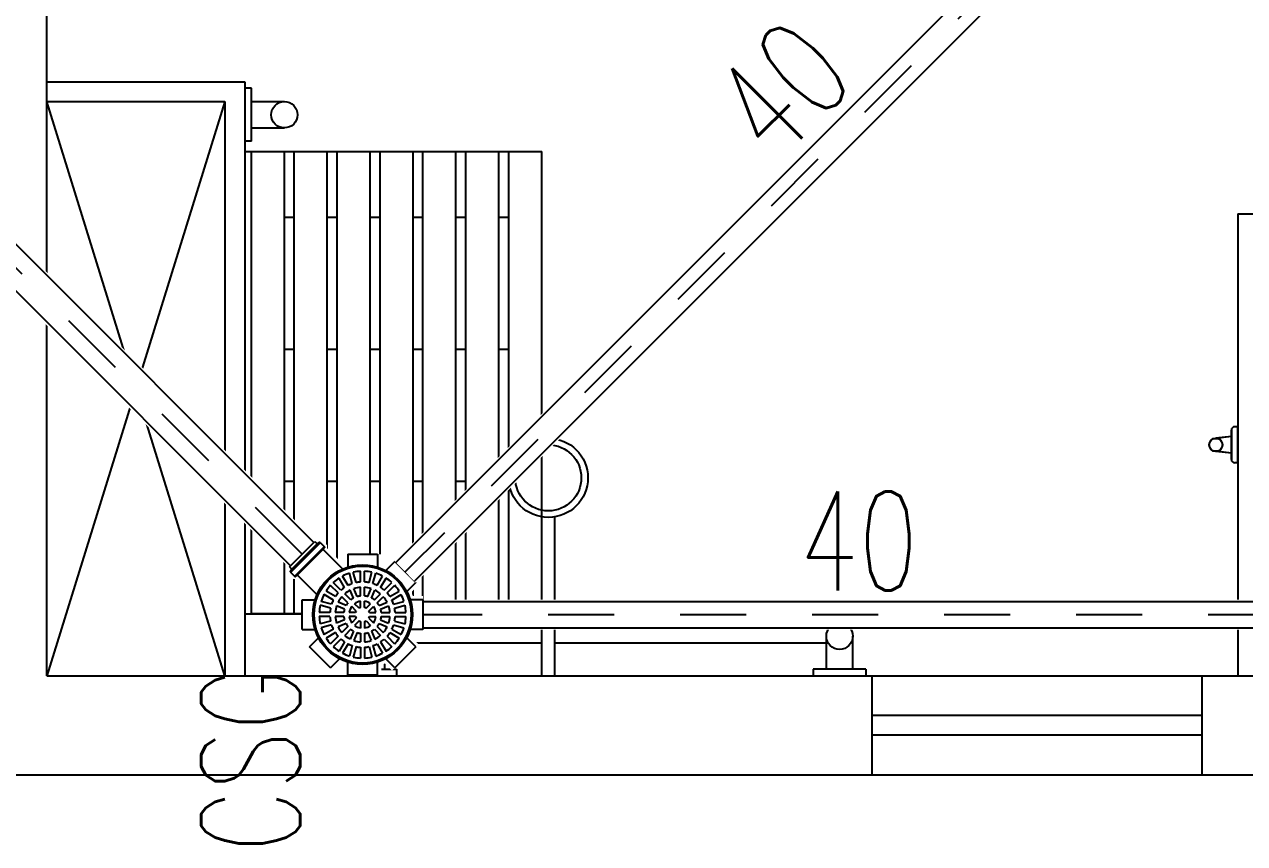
# Model space of a CAD drawing. Header units: inches. Extents: x 542787 to 543192, y 9574025 to 9574373.
# Drawn here: x 543041.507 to 543043.356, y 9574118.905 to 9574120.146 of the extents above; entities that cross this region are included whole.
import ezdxf
from ezdxf.enums import TextEntityAlignment as Align

# ---------------------------------------------------------------- set-up
doc = ezdxf.new("R2010")
doc.units = ezdxf.units.IN
doc.header["$MEASUREMENT"] = 0
doc.linetypes.add('DASHDOT', pattern=[1, 0.5, -0.25, 0, -0.25])
doc.linetypes.add('HIDDEN2', pattern=[4.7625, 3.175, -1.5875])
for name, color, linetype in [('EIXO', 8, 'Continuous'), ('I-ARQ', 8, 'Continuous'), ('I-ESGOTO', 6, 'Continuous'), ('I-NORMO_INST', 4, 'Continuous')]:
    doc.layers.add(name, color=color, linetype=linetype)
doc.styles.add('125', font='ROMANS.SHX', dxfattribs={"width": 0.7, "height": 0.25})
doc.styles.add('25', font='ROMANS.SHX', dxfattribs={"width": 0.7, "height": 0.05})

# ---------------------------------------------------------------- blocks, each defined once
blk = doc.blocks.new('*U158')
at = {"color": 2}
blk.add_wipeout([(0.0201, 0.0201), (1.4558, -1.4155), (1.4155, -1.4558), (-0.0201, -0.0201)], dxfattribs=at)
for p, q in [((0.0177, 0.0177), (1.4533, -1.418)), ((-0.0177, -0.0177), (1.418, -1.4533))]:
    blk.add_line(p, q)
at = {"layer": 'EIXO', "linetype": 'DASHDOT', "ltscale": 0.01}
blk.add_line((0, 0), (1.4356, -1.4356), dxfattribs=at)
blk = doc.blocks.new('*U154')
at = {"color": 2}
blk.add_wipeout([(0.0403, 0.0403), (1.3982, -1.3177), (1.3177, -1.3982), (-0.0403, -0.0403)], dxfattribs=at)
for p, q in [((0.0354, 0.0354), (1.3933, -1.3226)), ((-0.0354, -0.0354), (1.3226, -1.3933))]:
    blk.add_line(p, q)
at = {"layer": 'EIXO', "linetype": 'DASHDOT', "ltscale": 0.01}
blk.add_line((0, 0), (1.358, -1.358), dxfattribs=at)
blk = doc.blocks.new('*U156')
at = {"color": 2}
blk.add_wipeout([(0, 0.0228), (1.326, 0.0228), (1.326, -0.0228), (0, -0.0228)], dxfattribs=at)
for p, q in [((0, 0.02), (1.326, 0.02)), ((0, -0.02), (1.326, -0.02))]:
    blk.add_line(p, q)
at = {"layer": 'EIXO', "linetype": 'DASHDOT', "ltscale": 0.01}
blk.add_line((0, 0), (1.326, 0), dxfattribs=at)
blk = doc.blocks.new('A$C57B471C8')
for p, q in [((-0.2101, 0.0488), (-0.1783, 0.0806)), ((-0.1783, 0.0806), (-0.1646, 0.0669)), ((-0.152, 0.0915), (-0.152, 0.0721)), ((-0.152, 0.0915), (-0.107, 0.0915)), ((-0.107, 0.0915), (-0.107, 0.0721)), ((-0.0807, 0.0806), (-0.0944, 0.0669)), ((-0.0807, 0.0806), (-0.0489, 0.0488)), ((-0.2101, 0.0488), (-0.1964, 0.0351)), ((-0.0489, 0.0488), (-0.0626, 0.0351)), ((-0.221, -0.0225), (-0.221, 0.0225)), ((-0.221, 0.0225), (-0.2016, 0.0225)), ((-0.0181, 0.0273), (-0.0591, 0.0273)), ((-0.0168, 0.0309), (-0.0171, 0.0283)), ((-0.0071, 0.0318), (-0.0158, 0.0318)), ((-0.0158, 0.0308), (-0.0158, -0.0308)), ((-0.0071, 0.0308), (-0.0071, -0.0308)), ((-0.0061, 0.0311), (-0.0053, 0.0281)), ((0, 0.0273), (-0.0044, 0.0273)), ((0, 0.0273), (0, -0.0273)), ((-0.221, -0.0225), (-0.2016, -0.0225)), ((-0.2101, -0.0488), (-0.1964, -0.0351)), ((-0.0489, -0.0488), (-0.0626, -0.0351)), ((-0.0181, -0.0273), (-0.0591, -0.0273)), ((-0.0168, -0.0309), (-0.0171, -0.0283)), ((-0.0071, -0.0318), (-0.0158, -0.0318)), ((-0.0061, -0.0311), (-0.0053, -0.0281)), ((0, -0.0273), (-0.0044, -0.0273)), ((-0.1783, -0.0806), (-0.2101, -0.0488)), ((-0.0489, -0.0488), (-0.0807, -0.0806)), ((-0.1783, -0.0806), (-0.1646, -0.0669)), ((-0.152, -0.0915), (-0.152, -0.0721)), ((-0.107, -0.0915), (-0.107, -0.0721)), ((-0.0807, -0.0806), (-0.0944, -0.0669)), ((-0.107, -0.0915), (-0.152, -0.0915))]:
    blk.add_line(p, q)
at = {"color": 8}
for p, q in [((-0.1516, 0.0443), (-0.1598, 0.0584)), ((-0.1452, 0.0469), (-0.1494, 0.0627)), ((-0.1394, 0.0485), (-0.1436, 0.0643)), ((-0.1325, 0.0494), (-0.1325, 0.0657)), ((-0.1265, 0.0494), (-0.1265, 0.0657)), ((-0.1196, 0.0485), (-0.1154, 0.0643)), ((-0.1138, 0.0469), (-0.1096, 0.0627)), ((-0.1074, 0.0443), (-0.0992, 0.0584)), ((-0.1666, 0.0328), (-0.1781, 0.0444)), ((-0.1623, 0.0371), (-0.1739, 0.0486)), ((-0.1568, 0.0413), (-0.165, 0.0554)), ((-0.1431, 0.025), (-0.1481, 0.0371)), ((-0.1376, 0.0273), (-0.1426, 0.0394)), ((-0.1325, 0.0283), (-0.1325, 0.0414)), ((-0.1265, 0.0283), (-0.1265, 0.0414)), ((-0.1214, 0.0273), (-0.1164, 0.0394)), ((-0.1159, 0.025), (-0.1109, 0.0371)), ((-0.1022, 0.0413), (-0.094, 0.0554)), ((-0.0967, 0.0371), (-0.0851, 0.0486)), ((-0.0924, 0.0328), (-0.0809, 0.0444)), ((-0.1764, 0.0157), (-0.1922, 0.0199)), ((-0.1738, 0.0221), (-0.1879, 0.0303)), ((-0.1708, 0.0273), (-0.1849, 0.0355)), ((-0.1545, 0.0136), (-0.1666, 0.0186)), ((-0.1517, 0.0179), (-0.1609, 0.0271)), ((-0.1474, 0.0222), (-0.1566, 0.0314)), ((-0.1325, 0.0106), (-0.1325, 0.0203)), ((-0.1265, 0.0106), (-0.1265, 0.0203)), ((-0.1116, 0.0222), (-0.1024, 0.0314)), ((-0.1073, 0.0179), (-0.0981, 0.0271)), ((-0.1045, 0.0136), (-0.0924, 0.0186)), ((-0.0882, 0.0273), (-0.0741, 0.0355)), ((-0.0852, 0.0221), (-0.0711, 0.0303)), ((-0.0826, 0.0157), (-0.0668, 0.0199)), ((-0.0171, 0.0273), (-0.0171, -0.0273)), ((-0.0051, 0.0273), (-0.0051, -0.0273)), ((-0.1789, 0.003), (-0.1952, 0.003)), ((-0.178, 0.0099), (-0.1938, 0.0141)), ((-0.1578, 0.003), (-0.1709, 0.003)), ((-0.1568, 0.0081), (-0.1689, 0.0131)), ((-0.1401, 0.003), (-0.1498, 0.003)), ((-0.1391, 0.0054), (-0.146, 0.0122)), ((-0.1349, 0.0096), (-0.1417, 0.0165)), ((-0.1241, 0.0096), (-0.1173, 0.0165)), ((-0.1199, 0.0054), (-0.113, 0.0122)), ((-0.1189, 0.003), (-0.1092, 0.003)), ((-0.1022, 0.0081), (-0.0901, 0.0131)), ((-0.1012, 0.003), (-0.0881, 0.003)), ((-0.081, 0.0099), (-0.0652, 0.0141)), ((-0.0801, 0.003), (-0.0638, 0.003)), ((-0.1789, -0.003), (-0.1952, -0.003)), ((-0.178, -0.0099), (-0.1938, -0.0141)), ((-0.1764, -0.0157), (-0.1922, -0.0199)), ((-0.1578, -0.003), (-0.1709, -0.003)), ((-0.1568, -0.0081), (-0.1689, -0.0131)), ((-0.1545, -0.0136), (-0.1666, -0.0186)), ((-0.1517, -0.0179), (-0.1609, -0.0271)), ((-0.1401, -0.003), (-0.1498, -0.003)), ((-0.1391, -0.0054), (-0.146, -0.0122)), ((-0.1349, -0.0096), (-0.1417, -0.0165)), ((-0.1325, -0.0106), (-0.1325, -0.0203)), ((-0.1265, -0.0106), (-0.1265, -0.0203)), ((-0.1241, -0.0096), (-0.1173, -0.0165)), ((-0.1199, -0.0054), (-0.113, -0.0122)), ((-0.1189, -0.003), (-0.1092, -0.003)), ((-0.1073, -0.0179), (-0.0981, -0.0271)), ((-0.1045, -0.0136), (-0.0924, -0.0186)), ((-0.1022, -0.0081), (-0.0901, -0.0131)), ((-0.1012, -0.003), (-0.0881, -0.003)), ((-0.0826, -0.0157), (-0.0668, -0.0199)), ((-0.081, -0.0099), (-0.0652, -0.0141)), ((-0.0801, -0.003), (-0.0638, -0.003)), ((-0.1738, -0.0221), (-0.1879, -0.0303)), ((-0.1708, -0.0273), (-0.1849, -0.0355)), ((-0.1666, -0.0328), (-0.1781, -0.0444)), ((-0.1474, -0.0222), (-0.1566, -0.0314)), ((-0.1431, -0.025), (-0.1481, -0.0371)), ((-0.1376, -0.0273), (-0.1426, -0.0394)), ((-0.1325, -0.0283), (-0.1325, -0.0414)), ((-0.1265, -0.0283), (-0.1265, -0.0414)), ((-0.1214, -0.0273), (-0.1164, -0.0394)), ((-0.1159, -0.025), (-0.1109, -0.0371)), ((-0.1116, -0.0222), (-0.1024, -0.0314)), ((-0.0924, -0.0328), (-0.0809, -0.0444)), ((-0.0882, -0.0273), (-0.0741, -0.0355)), ((-0.0852, -0.0221), (-0.0711, -0.0303)), ((-0.1623, -0.0371), (-0.1739, -0.0486)), ((-0.1568, -0.0413), (-0.165, -0.0554)), ((-0.1516, -0.0443), (-0.1598, -0.0584)), ((-0.1452, -0.0469), (-0.1494, -0.0627)), ((-0.1394, -0.0485), (-0.1436, -0.0643)), ((-0.1325, -0.0494), (-0.1325, -0.0657)), ((-0.1265, -0.0494), (-0.1265, -0.0657)), ((-0.1196, -0.0485), (-0.1154, -0.0643)), ((-0.1138, -0.0469), (-0.1096, -0.0627)), ((-0.1074, -0.0443), (-0.0992, -0.0584)), ((-0.1022, -0.0413), (-0.094, -0.0554)), ((-0.0967, -0.0371), (-0.0851, -0.0486))]:
    blk.add_line(p, q, dxfattribs=at)
blk.add_circle((-0.1295, 0), 0.0755)
blk.add_circle((-0.1295, 0), 0.0735, dxfattribs=at)
for radius, start, end in [(0.0658, 107.6132, 117.3868), (0.0658, 92.6132, 102.3868), (0.0658, 77.6132, 87.3868), (0.0658, 62.6132, 72.3868), (0.0658, 137.6132, 147.3868), (0.0658, 122.6132, 132.3868), (0.0495, 123.4746, 131.5254), (0.0415, 116.6455, 130.8545), (0.0495, 108.4746, 116.5254), (0.0415, 94.1455, 108.3545), (0.0495, 93.4746, 101.5254), (0.0495, 78.4746, 86.5254), (0.0415, 71.6455, 85.8545), (0.0495, 63.4746, 71.5254), (0.0415, 49.1455, 63.3545), (0.0495, 48.4746, 56.5254), (0.0658, 47.6132, 57.3868), (0.0658, 32.6132, 42.3868), (0.0658, 152.6132, 162.3868), (0.0495, 153.4746, 161.5254), (0.0495, 138.4746, 146.5254), (0.0415, 139.1455, 153.3545), (0.0285, 118.5423, 128.9577), (0.0205, 98.415, 126.585), (0.0285, 96.0423, 106.4577), (0.0285, 73.5423, 83.9577), (0.0205, 53.415, 81.585), (0.0285, 51.0423, 61.4577), (0.0415, 26.6455, 40.8545), (0.0495, 33.4746, 41.5254), (0.0495, 18.4746, 26.5254), (0.0658, 17.6132, 27.3868), (0.0658, 167.6132, 177.3868), (0.0495, 168.4746, 176.5254), (0.0415, 161.6455, 175.8545), (0.0285, 163.5423, 173.9577), (0.0285, 141.0423, 151.4577), (0.0205, 143.415, 171.585), (0.011, 150.8266, 164.1734), (0.011, 105.8266, 119.1734), (0.011, 60.8266, 74.1734), (0.011, 15.8266, 29.1734), (0.0205, 8.415, 36.585), (0.0285, 28.5423, 38.9577), (0.0285, 6.0423, 16.4577), (0.0415, 4.1455, 18.3545), (0.0495, 3.4746, 11.5254), (0.0658, 2.6132, 12.3868), (0.0658, 182.6132, 192.3868), (0.0495, 183.4746, 191.5254), (0.0495, 198.4746, 206.5254), (0.0415, 184.1455, 198.3545), (0.0285, 186.0423, 196.4577), (0.0285, 208.5423, 218.9577), (0.0205, 188.415, 216.585), (0.0205, 233.415, 261.585), (0.011, 195.8266, 209.1734), (0.011, 240.8266, 254.1734), (0.011, 285.8266, 299.1734), (0.0205, 278.415, 306.585), (0.011, 330.8266, 344.1734), (0.0205, 323.415, 351.585), (0.0285, 321.0423, 331.4577), (0.0285, 343.5423, 353.9577), (0.0415, 341.6455, 355.8545), (0.0495, 333.4746, 341.5254), (0.0495, 348.4746, 356.5254), (0.0658, 347.6132, 357.3868), (0.0658, 197.6132, 207.3868), (0.0658, 212.6132, 222.3868), (0.0495, 213.4746, 221.5254), (0.0415, 206.6455, 220.8545), (0.0415, 229.1455, 243.3545), (0.0285, 231.0423, 241.4577), (0.0285, 253.5423, 263.9577), (0.0285, 276.0423, 286.4577), (0.0285, 298.5423, 308.9577), (0.0415, 296.6455, 310.8545), (0.0415, 319.1455, 333.3545), (0.0495, 318.4746, 326.5254), (0.0658, 317.6132, 327.3868), (0.0658, 332.6132, 342.3868), (0.0658, 227.6132, 237.3868), (0.0495, 228.4746, 236.5254), (0.0495, 243.4746, 251.5254), (0.0415, 251.6455, 265.8545), (0.0495, 258.4746, 266.5254), (0.0415, 274.1455, 288.3545), (0.0495, 273.4746, 281.5254), (0.0495, 288.4746, 296.5254), (0.0495, 303.4746, 311.5254), (0.0658, 302.6132, 312.3868), (0.0658, 242.6132, 252.3868), (0.0658, 257.6132, 267.3868), (0.0658, 272.6132, 282.3868), (0.0658, 287.6132, 297.3868)]:
    blk.add_arc((-0.1295, 0), radius, start, end, dxfattribs=at)
for centre, start, end in [((-0.0181, 0.0284), 270, 355), ((-0.0158, 0.0308), 90, 175), ((-0.0071, 0.0308), 15, 90), ((-0.0044, 0.0284), 195, 270), ((-0.0181, -0.0284), 5, 90), ((-0.0158, -0.0308), 185, 270), ((-0.0071, -0.0308), 270, 345), ((-0.0044, -0.0284), 90, 165)]:
    blk.add_arc(centre, 0.001, start, end)
blk = doc.blocks.new('*U113')
at = {"color": 1, "style": '25'}
for tag, flags, p in [('MARCA', 1, (0, -0.1877)), ('QUANT.', 3, (0, -0.2718))]:
    blk.add_attdef(tag, text='', height=0.05, dxfattribs=dict(at, flags=flags)).set_placement(p, align=Align.CENTER)
at = {"color": 2}
blk.add_wipeout([(-0.0915, 0.0283), (-0.0762, 0.0283), (-0.0739, 0.0339), (-0.0847, 0.0447), (-0.0447, 0.0847), (-0.0339, 0.0739), (-0.0283, 0.0762), (-0.0283, 0.0915), (0.0283, 0.0915), (0.0283, 0.0762), (0.0339, 0.0739), (0.0447, 0.0847), (0.0847, 0.0447), (0.0739, 0.0339), (0.0762, 0.0283), (0.0915, 0.0283), (0.0915, -0.0283), (0.0762, -0.0283), (0.076, -0.029), (0.1007, -0.0538), (0.1047, -0.0539), (0.117, -0.0662), (0.066, -0.1171), (0.0538, -0.1049), (0.0538, -0.1007), (0.029, -0.076), (0.0283, -0.0762), (0.0283, -0.0915), (-0.0283, -0.0915), (-0.0283, -0.0762), (-0.0339, -0.0739), (-0.0447, -0.0847), (-0.0847, -0.0447), (-0.0739, -0.0339), (-0.0762, -0.0283), (-0.0915, -0.0283)], dxfattribs=at)
at = {"color": 2, "rotation": 315.0000000000049}
blk.add_blockref('A$C57B471C8', (0.0915, -0.0916), dxfattribs=at)
at = {"color": 2}
blk.add_wipeout([(-0.0915, 0.0283), (-0.0762, 0.0283), (-0.0739, 0.0339), (-0.0847, 0.0447), (-0.0447, 0.0847), (-0.0339, 0.0739), (-0.0283, 0.0762), (-0.0283, 0.0915), (0.0283, 0.0915), (0.0283, 0.0762), (0.0339, 0.0739), (0.0447, 0.0847), (0.0847, 0.0447), (0.0739, 0.0339), (0.0762, 0.0283), (0.0915, 0.0283), (0.0915, -0.0283), (0.0762, -0.0283), (0.076, -0.029), (0.1007, -0.0538), (0.1047, -0.0539), (0.117, -0.0662), (0.066, -0.1171), (0.0538, -0.1049), (0.0538, -0.1007), (0.029, -0.076), (0.0283, -0.0762), (0.0283, -0.0915), (-0.0283, -0.0915), (-0.0283, -0.0762), (-0.0339, -0.0739), (-0.0447, -0.0847), (-0.0847, -0.0447), (-0.0739, -0.0339), (-0.0762, -0.0283), (-0.0915, -0.0283)], dxfattribs=at)
at = {"color": 2, "rotation": 315.0000000000049}
blk.add_blockref('A$C57B471C8', (0.0915, -0.0916), dxfattribs=at)
at = {"color": 1, "style": '25', "flags": 1}
blk.add_attdef('DESCRICAO', text='', height=0.05, dxfattribs=at).set_placement((0, -0.1085), align=Align.CENTER)
blk = doc.blocks.new('*U178')
at = {"color": 2}
blk.add_wipeout([(0.0161, -0.0161), (-1.5988, -1.631), (-1.631, -1.5988), (-0.0161, 0.0161)], dxfattribs=at)
for p, q in [((-0.0141, 0.0141), (-1.629, -1.6007)), ((0.0141, -0.0141), (-1.6007, -1.629))]:
    blk.add_line(p, q)
at = {"layer": 'EIXO', "linetype": 'DASHDOT', "ltscale": 0.01}
blk.add_line((0, 0), (-1.6149, -1.6149), dxfattribs=at)

msp = doc.modelspace()

# ---------------------------------------------------------------- linework, layer by layer
at = {"layer": 'I-ARQ'}
for p, q in [((543041.541, 9574119.1589), (543041.541, 9574121.8089)), ((543041.541, 9574120.0589), (543041.841, 9574120.0589)), ((543041.841, 9574120.0589), (543041.841, 9574119.1589)), ((543041.851, 9574120.0489), (543041.841, 9574120.0489)), ((543041.851, 9574119.9689), (543041.851, 9574120.0489)), ((543041.541, 9574120.0289), (543041.811, 9574120.0289)), ((543041.811, 9574120.0289), (543041.541, 9574119.1589)), ((543041.811, 9574119.1589), (543041.541, 9574120.0289)), ((543041.811, 9574120.0289), (543041.811, 9574119.1589)), ((543041.851, 9574120.0289), (543041.901, 9574120.0289)), ((543041.851, 9574119.9889), (543041.901, 9574119.9889)), ((543041.851, 9574119.9689), (543041.841, 9574119.9689)), ((543041.841, 9574119.9531), (543042.291, 9574119.9531)), ((543041.851, 9574119.2531), (543041.851, 9574119.9531)), ((543041.901, 9574119.2531), (543041.901, 9574119.9531)), ((543041.911, 9574119.9531), (543042.241, 9574119.9531)), ((543041.916, 9574119.2531), (543041.916, 9574119.9531)), ((543041.966, 9574119.2531), (543041.966, 9574119.9531)), ((543041.981, 9574119.2531), (543041.981, 9574119.9531)), ((543042.031, 9574119.2531), (543042.031, 9574119.9531)), ((543042.046, 9574119.2531), (543042.046, 9574119.9531)), ((543042.096, 9574119.2531), (543042.096, 9574119.9531)), ((543042.111, 9574119.2531), (543042.111, 9574119.9531)), ((543042.161, 9574119.2531), (543042.161, 9574119.9531)), ((543042.176, 9574119.2531), (543042.176, 9574119.9531)), ((543042.226, 9574119.2531), (543042.226, 9574119.9531)), ((543042.241, 9574119.2531), (543042.241, 9574119.9531)), ((543042.291, 9574119.2531), (543042.291, 9574119.9531)), ((543043.346, 9574119.8589), (543043.346, 9574119.1589)), ((543043.346, 9574119.8589), (543043.371, 9574119.8589)), ((543043.346, 9574119.8589), (543043.346, 9574119.1589)), ((543043.346, 9574119.8589), (543043.371, 9574119.8589)), ((543041.916, 9574119.8531), (543041.901, 9574119.8531)), ((543041.981, 9574119.8531), (543041.966, 9574119.8531)), ((543042.046, 9574119.8531), (543042.031, 9574119.8531)), ((543042.111, 9574119.8531), (543042.096, 9574119.8531)), ((543042.176, 9574119.8531), (543042.161, 9574119.8531)), ((543042.241, 9574119.8531), (543042.226, 9574119.8531)), ((543041.916, 9574119.6531), (543041.901, 9574119.6531)), ((543041.981, 9574119.6531), (543041.966, 9574119.6531)), ((543042.046, 9574119.6531), (543042.031, 9574119.6531)), ((543042.111, 9574119.6531), (543042.096, 9574119.6531)), ((543042.176, 9574119.6531), (543042.161, 9574119.6531)), ((543042.241, 9574119.6531), (543042.226, 9574119.6531)), ((543043.336, 9574119.5313), (543043.336, 9574119.4865)), ((543043.336, 9574119.4865), (543043.336, 9574119.5313)), ((543043.346, 9574119.5363), (543043.341, 9574119.5363)), ((543043.346, 9574119.5363), (543043.341, 9574119.5363)), ((543043.346, 9574119.5363), (543043.346, 9574119.4815)), ((543043.346, 9574119.4815), (543043.346, 9574119.5363)), ((543043.336, 9574119.5216), (543043.3125, 9574119.5191)), ((543043.336, 9574119.5213), (543043.3125, 9574119.5187)), ((543043.336, 9574119.4965), (543043.3125, 9574119.4991)), ((543043.336, 9574119.4962), (543043.3125, 9574119.4987)), ((543043.346, 9574119.4815), (543043.341, 9574119.4815)), ((543043.346, 9574119.4815), (543043.341, 9574119.4815)), ((543041.916, 9574119.4531), (543041.901, 9574119.4531)), ((543041.981, 9574119.4531), (543041.966, 9574119.4531)), ((543042.046, 9574119.4531), (543042.031, 9574119.4531)), ((543042.111, 9574119.4531), (543042.096, 9574119.4531)), ((543042.176, 9574119.4531), (543042.161, 9574119.4531)), ((543042.241, 9574119.4531), (543042.226, 9574119.4531)), ((543042.291, 9574119.1589), (543042.291, 9574119.3997)), ((543042.311, 9574119.1589), (543042.311, 9574119.3997)), ((543041.841, 9574119.2531), (543042.291, 9574119.2531)), ((543042.241, 9574119.2531), (543041.851, 9574119.2531)), ((543042.291, 9574119.2339), (543042.0785, 9574119.2339)), ((543042.729, 9574119.2339), (543042.311, 9574119.2339)), ((543042.7223, 9574119.1689), (543042.7223, 9574119.2189)), ((543042.7623, 9574119.1689), (543042.7623, 9574119.2189)), ((543042.0785, 9574119.2089), (543042.291, 9574119.2089)), ((543042.311, 9574119.2089), (543042.7223, 9574119.2089)), ((543042.0285, 9574119.1839), (543042.0285, 9574119.1689)), ((543042.0535, 9574119.1689), (543042.0535, 9574119.1839)), ((543041.541, 9574119.1589), (543044.941, 9574119.1589)), ((543041.841, 9574119.1589), (543043.3435, 9574119.1589)), ((543042.011, 9574119.1689), (543042.071, 9574119.1689)), ((543042.011, 9574119.1689), (543042.011, 9574119.1589)), ((543042.071, 9574119.1689), (543042.071, 9574119.1589)), ((543042.7823, 9574119.1689), (543042.7023, 9574119.1689)), ((543042.7023, 9574119.1689), (543042.7023, 9574119.1589)), ((543042.7823, 9574119.1689), (543042.7823, 9574119.1589)), ((543042.791, 9574119.1589), (543042.791, 9574119.0089)), ((543043.291, 9574119.1589), (543043.291, 9574119.0089)), ((543041.396, 9574119.0089), (543045.091, 9574119.0089))]:
    msp.add_line(p, q, dxfattribs=at)
at = {"layer": 'I-ARQ', "linetype": 'HIDDEN2'}
for p, q in [((543043.291, 9574119.0989), (543042.791, 9574119.0989)), ((543043.291, 9574119.0689), (543042.791, 9574119.0689))]:
    msp.add_line(p, q, dxfattribs=at)
at = {"layer": 'I-ARQ'}
for centre, radius in [((543041.901, 9574120.0089), 0.02), ((543042.301, 9574119.4589), 0.06), ((543042.301, 9574119.4589), 0.05), ((543043.3125, 9574119.5091), 0.01), ((543043.3125, 9574119.5087), 0.01), ((543042.7423, 9574119.2189), 0.02)]:
    msp.add_circle(centre, radius, dxfattribs=at)
for centre, radius, start, end in [((543043.341, 9574119.5313), 0.005, 90, 180), ((543043.341, 9574119.5313), 0.005, 90, 180), ((543043.341, 9574119.4865), 0.005, 180, 270), ((543043.341, 9574119.4865), 0.005, 180, 270), ((543042.0785, 9574119.1839), 0.05, 90, 180), ((543042.0785, 9574119.1839), 0.025, 90, 180)]:
    msp.add_arc(centre, radius, start, end, dxfattribs=at)

# ---------------------------------------------------------------- texts
at = {"layer": 'I-NORMO_INST', "style": '125', "width": 0.7}
msp.add_text('40', height=0.15, rotation=45, dxfattribs=at).set_placement((543042.6445, 9574119.9313))

# ---------------------------------------------------------------- next in the draw order: block references
at = {"layer": 'I-ESGOTO', "color": 2, "rotation": 180}
msp.add_blockref('*U154', (543044.4395, 9574119.4541), dxfattribs=at)
at = {"layer": 'I-ESGOTO', "rotation": 180}
msp.add_blockref('*U158', (543041.928, 9574119.3433), dxfattribs=at)
at = {"layer": 'I-ESGOTO'}
msp.add_blockref('*U156', (543042.1007, 9574119.2518), dxfattribs=at)

# ---------------------------------------------------------------- next in the draw order: block references
at = {"layer": 'I-ESGOTO', "rotation": 180}
msp.add_blockref('*U113', (543042.0195, 9574119.2517), dxfattribs=at)

# ---------------------------------------------------------------- next in the draw order: block references
at = {"layer": 'I-ESGOTO'}
msp.add_blockref('*U178', (543043.6991, 9574120.9313), dxfattribs=at)

# ---------------------------------------------------------------- next in the draw order: texts
at = {"layer": 'I-NORMO_INST', "style": '125', "width": 0.7}
msp.add_text('CSG', height=0.15, rotation=90, dxfattribs=at).set_placement((543041.925, 9574118.8914))

# ---------------------------------------------------------------- next in the draw order: texts
msp.add_text('40', height=0.15, dxfattribs=at).set_placement((543042.6811, 9574119.2883))

doc.saveas('drawing.dxf')
